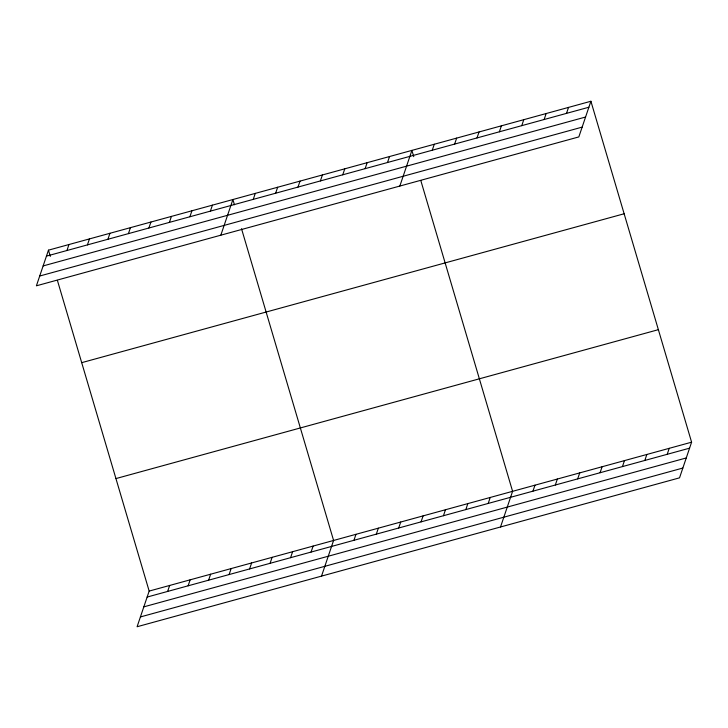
<?xml version="1.0" encoding="UTF-8"?>
<svg xmlns="http://www.w3.org/2000/svg" width="728" height="728" viewBox="0 0 728 728"><rect width="100%" height="100%" fill="white"/><g stroke="black" fill="none" stroke-linecap="round" stroke-linejoin="round"><path stroke-width="1.09" d="M48.467 250.159L36.4 285.813L578.833 136.919L590.909 101.256L48.467 250.159L50.314 256.411M66.94 250.514L68.96 244.535M87.433 244.881L89.453 238.902M107.926 239.257L109.946 233.279M128.419 233.633L130.439 227.655M148.903 228.01L150.933 222.031M169.397 222.386L171.426 216.407M189.89 216.762L191.919 210.783M210.383 211.138L212.403 205.16M220.83 235.19L232.896 199.527L234.434 204.741M253.253 199.372L255.273 193.393M275.63 193.229L277.65 187.251M57.394 280.362L149.167 591.081L137.091 626.744L679.533 477.841L691.6 442.187L590.909 101.256M297.998 187.087L300.027 181.108M167.631 591.436L169.651 585.458M320.375 180.944L322.404 174.966M188.124 585.812L190.144 579.834M342.751 174.802L344.781 168.823M208.618 580.189L210.638 574.21M365.128 168.659L367.149 162.681M229.111 574.556L231.131 568.577M249.604 568.932L251.624 562.953M387.505 162.517L389.526 156.538M270.088 563.308L272.117 557.33M399.836 186.059L411.902 150.396L413.75 156.647M290.581 557.684L292.611 551.706M432.259 150.232L434.279 144.253M311.074 552.061L313.104 546.082M454.627 144.089L456.656 138.111M321.521 576.112L333.588 540.458L241.514 228.701M477.004 137.947L479.033 131.968M353.945 540.294L355.965 534.316M499.381 131.804L501.401 125.826M376.321 534.152L378.342 528.173M521.758 125.662L523.778 119.683M398.698 528.009L400.719 522.031M544.135 119.519L546.155 113.541M421.066 521.867L423.095 515.888M566.511 113.377L568.532 107.398M443.443 515.724L445.472 509.746M465.82 509.582L467.849 503.603M488.197 503.439L490.217 497.461M500.527 526.981L512.594 491.318L420.829 180.608M532.951 491.154L534.971 485.176M555.327 485.012L557.348 479.033M577.695 478.869L579.725 472.891M600.072 472.727L602.101 466.748M622.449 466.584L624.469 460.606M644.826 460.451L646.846 454.472M667.203 454.308L669.223 448.33M46.446 256.138L588.879 107.234M43.134 265.929L585.567 117.035M39.712 276.021L582.154 127.127M81.7 362.662L624.133 213.768M115.934 478.578L658.367 329.675M149.167 591.081L691.6 442.187M147.138 597.06L689.58 448.166M143.826 606.852L686.258 457.958M140.404 616.944L682.846 468.049"/></g></svg>
